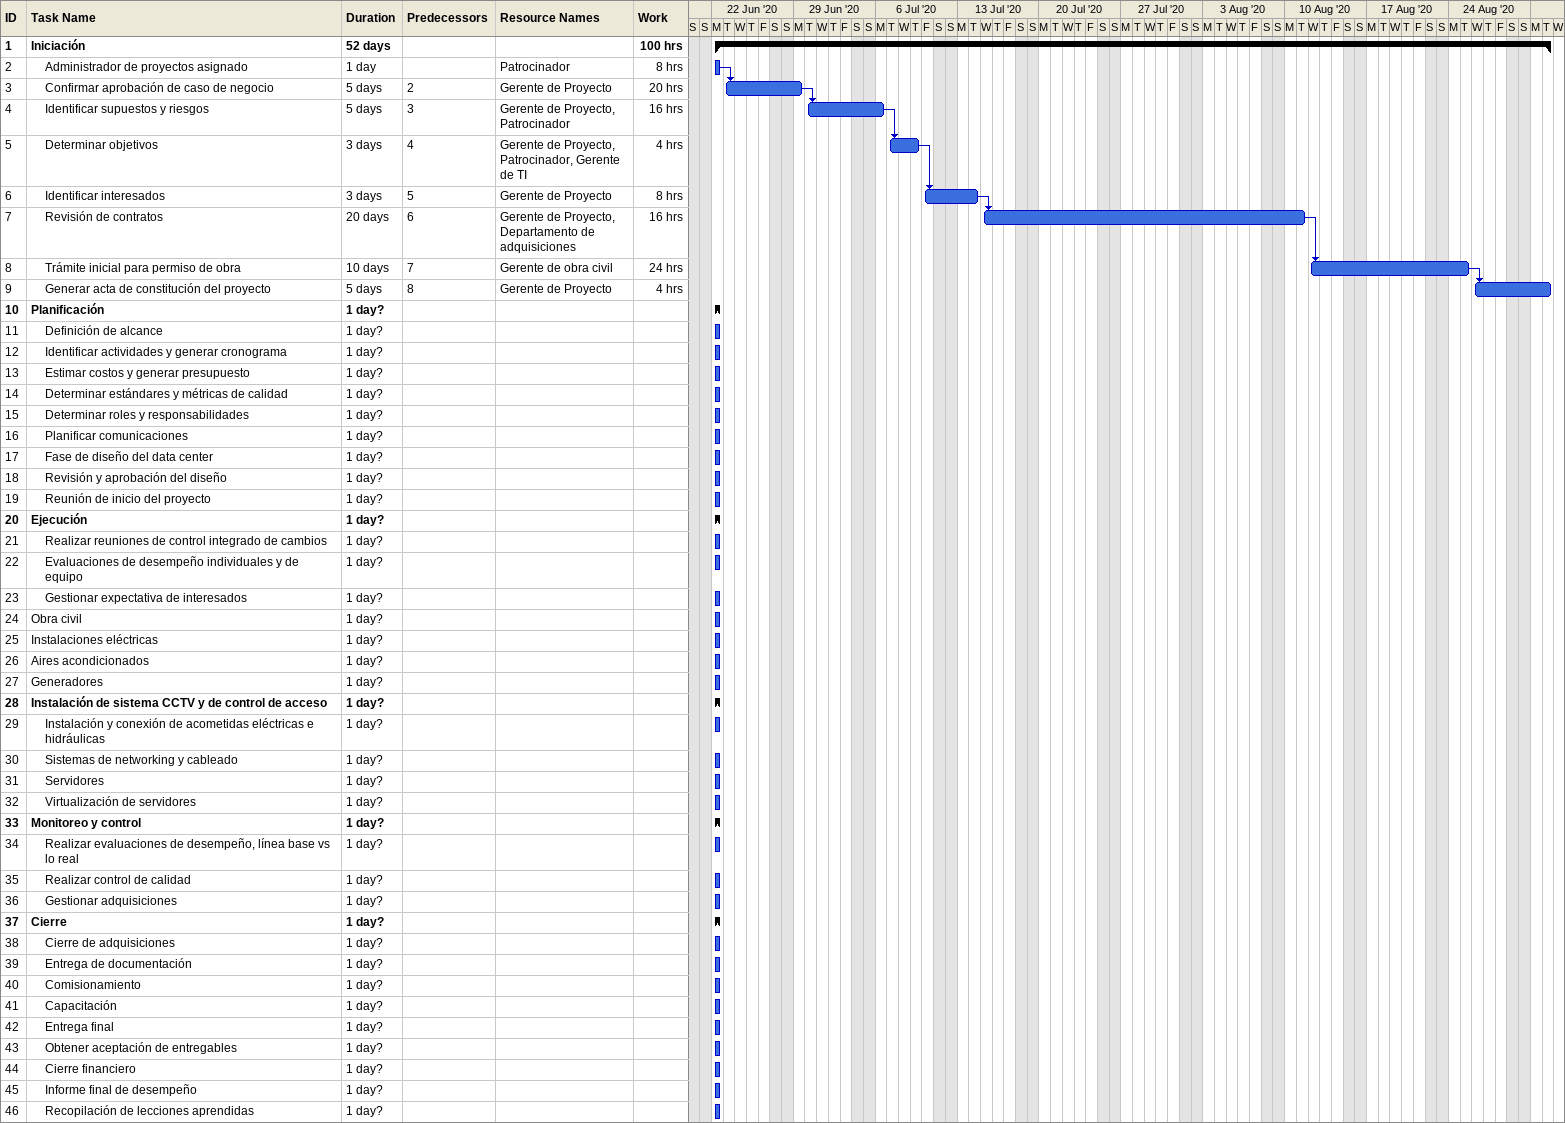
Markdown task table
| ID | Level | Task | Duration | Start | Finish | Predecessors | Resources | Work (h) |
|---|---|---|---|---|---|---|---|---|
| 1 | 1 | **Iniciación** | 52d | 2020-06-22 | 2020-09-01 |  |  | 100 |
| 2 | 2 | Administrador de proyectos asignado | 1d | 2020-06-22 | 2020-06-22 |  | Patrocinador | 8 |
| 3 | 2 | Confirmar aprobación de caso de negocio | 5d | 2020-06-23 | 2020-06-29 | 2 | Gerente de Proyecto | 20 |
| 4 | 2 | Identificar supuestos y riesgos | 5d | 2020-06-30 | 2020-07-06 | 3 | Gerente de Proyecto, Patrocinador | 16 |
| 5 | 2 | Determinar objetivos | 3d | 2020-07-07 | 2020-07-09 | 4 | Gerente de Proyecto, Patrocinador, Gerente de TI | 4 |
| 6 | 2 | Identificar interesados | 3d | 2020-07-10 | 2020-07-14 | 5 | Gerente de Proyecto | 8 |
| 7 | 2 | Revisión de contratos | 20d | 2020-07-15 | 2020-08-11 | 6 | Gerente de Proyecto, Departamento de adquisiciones | 16 |
| 8 | 2 | Trámite inicial para permiso de obra | 10d | 2020-08-12 | 2020-08-25 | 7 | Gerente de obra civil | 24 |
| 9 | 2 | Generar acta de constitución del proyecto | 5d | 2020-08-26 | 2020-09-01 | 8 | Gerente de Proyecto | 4 |
| 10 | 1 | **Planificación** | 1d? | 2020-06-22 | 2020-06-22 |  |  |  |
| 11 | 2 | Definición de alcance | 1d? | 2020-06-22 | 2020-06-22 |  |  |  |
| 12 | 2 | Identificar actividades y generar cronograma | 1d? | 2020-06-22 | 2020-06-22 |  |  |  |
| 13 | 2 | Estimar costos y generar presupuesto | 1d? | 2020-06-22 | 2020-06-22 |  |  |  |
| 14 | 2 | Determinar estándares y métricas de calidad | 1d? | 2020-06-22 | 2020-06-22 |  |  |  |
| 15 | 2 | Determinar roles y responsabilidades | 1d? | 2020-06-22 | 2020-06-22 |  |  |  |
| 16 | 2 | Planificar comunicaciones | 1d? | 2020-06-22 | 2020-06-22 |  |  |  |
| 17 | 2 | Fase de diseño del data center | 1d? | 2020-06-22 | 2020-06-22 |  |  |  |
| 18 | 2 | Revisión y aprobación del diseño | 1d? | 2020-06-22 | 2020-06-22 |  |  |  |
| 19 | 2 | Reunión de inicio del proyecto | 1d? | 2020-06-22 | 2020-06-22 |  |  |  |
| 20 | 1 | **Ejecución** | 1d? | 2020-06-22 | 2020-06-22 |  |  |  |
| 21 | 2 | Realizar reuniones de control integrado de cambios | 1d? | 2020-06-22 | 2020-06-22 |  |  |  |
| 22 | 2 | Evaluaciones de desempeño individuales y de equipo | 1d? | 2020-06-22 | 2020-06-22 |  |  |  |
| 23 | 2 | Gestionar expectativa de interesados | 1d? | 2020-06-22 | 2020-06-22 |  |  |  |
| 24 | 1 | Obra civil | 1d? | 2020-06-22 | 2020-06-22 |  |  |  |
| 25 | 1 | Instalaciones eléctricas | 1d? | 2020-06-22 | 2020-06-22 |  |  |  |
| 26 | 1 | Aires acondicionados | 1d? | 2020-06-22 | 2020-06-22 |  |  |  |
| 27 | 1 | Generadores | 1d? | 2020-06-22 | 2020-06-22 |  |  |  |
| 28 | 1 | **Instalación de sistema CCTV y de control de acceso** | 1d? | 2020-06-22 | 2020-06-22 |  |  |  |
| 29 | 2 | Instalación y conexión de acometidas eléctricas e hidráulicas | 1d? | 2020-06-22 | 2020-06-22 |  |  |  |
| 30 | 2 | Sistemas de networking y cableado | 1d? | 2020-06-22 | 2020-06-22 |  |  |  |
| 31 | 2 | Servidores | 1d? | 2020-06-22 | 2020-06-22 |  |  |  |
| 32 | 2 | Virtualización de servidores | 1d? | 2020-06-22 | 2020-06-22 |  |  |  |
| 33 | 1 | **Monitoreo y control** | 1d? | 2020-06-22 | 2020-06-22 |  |  |  |
| 34 | 2 | Realizar evaluaciones de desempeño, línea base vs lo real | 1d? | 2020-06-22 | 2020-06-22 |  |  |  |
| 35 | 2 | Realizar control de calidad | 1d? | 2020-06-22 | 2020-06-22 |  |  |  |
| 36 | 2 | Gestionar adquisiciones | 1d? | 2020-06-22 | 2020-06-22 |  |  |  |
| 37 | 1 | **Cierre** | 1d? | 2020-06-22 | 2020-06-22 |  |  |  |
| 38 | 2 | Cierre de adquisiciones | 1d? | 2020-06-22 | 2020-06-22 |  |  |  |
| 39 | 2 | Entrega de documentación | 1d? | 2020-06-22 | 2020-06-22 |  |  |  |
| 40 | 2 | Comisionamiento | 1d? | 2020-06-22 | 2020-06-22 |  |  |  |
| 41 | 2 | Capacitación | 1d? | 2020-06-22 | 2020-06-22 |  |  |  |
| 42 | 2 | Entrega final | 1d? | 2020-06-22 | 2020-06-22 |  |  |  |
| 43 | 2 | Obtener aceptación de entregables | 1d? | 2020-06-22 | 2020-06-22 |  |  |  |
| 44 | 2 | Cierre financiero | 1d? | 2020-06-22 | 2020-06-22 |  |  |  |
| 45 | 2 | Informe final de desempeño | 1d? | 2020-06-22 | 2020-06-22 |  |  |  |
| 46 | 2 | Recopilación de lecciones aprendidas | 1d? | 2020-06-22 | 2020-06-22 |  |  |  |
